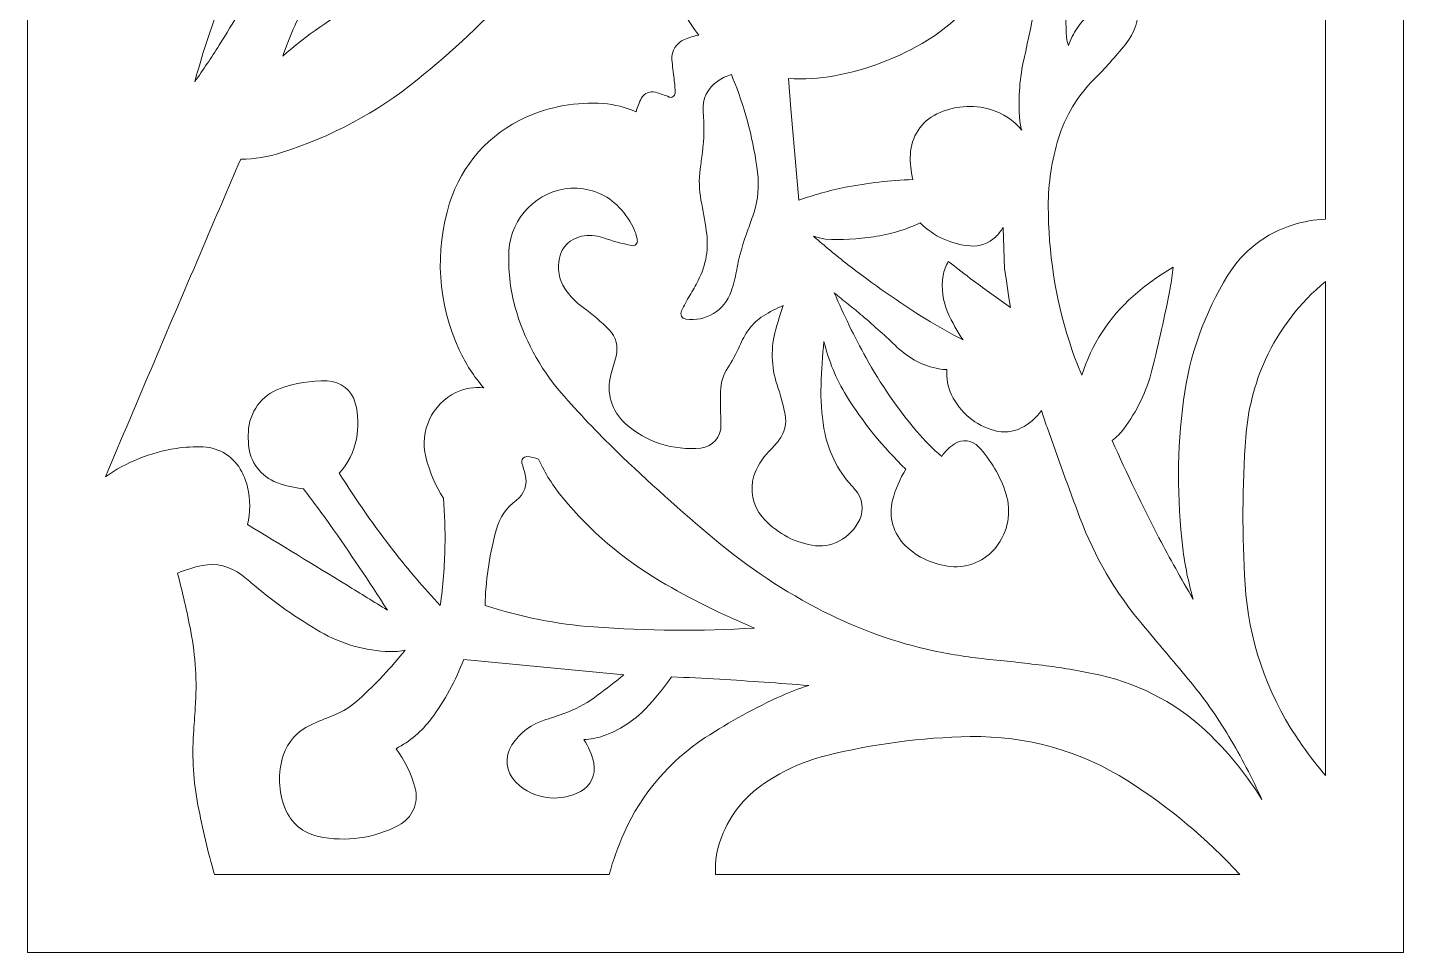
# Model space of a CAD drawing. Header units: centimetres. Extents: x -9.4 to 9.4, y -14.4 to 13.7.
# Drawn here: x 0.78 to 9.43, y -14.36 to -8.55 of the extents above; entities that cross this region are included whole.
import ezdxf

# ---------------------------------------------------------------- set-up
doc = ezdxf.new("R2010")
doc.units = ezdxf.units.CM
doc.header["$MEASUREMENT"] = 0

msp = doc.modelspace()

# ---------------------------------------------------------------- linework, layer by layer
at = {"color": 242, "lineweight": 9}
for points, knots in [([(0.78013, 13.71711), (0.78013, 13.71711), (9.42535, 13.71711), (9.42535, 13.71711), (9.42535, 13.71711), (9.42535, 13.71711), (9.42535, -14.36293), (9.42535, -14.36293), (9.42535, -14.36293), (9.42535, -14.36293), (0.78012, -14.36293), (0.78012, -14.36293), (0.78012, -14.36293), (0.78012, -14.36293), (0.78012, 13.71711), (0.78012, 13.71711)], [0, 0, 0, 0, 0.2, 0.2, 0.2, 0.2, 0.4, 0.4, 0.4, 0.4, 0.6, 0.6, 0.6, 0.6, 1, 1, 1, 1]), ([(8.93571, -6.94917), (8.93571, -6.94917), (8.87084, -6.95843), (8.87084, -6.95843), (8.87084, -6.95843), (8.79913, -6.96873), (8.72656, -6.97193), (8.65422, -6.96798), (8.65422, -6.96798), (8.57981, -6.96393), (8.50919, -6.93372), (8.45484, -6.88274), (8.45484, -6.88274), (8.43118, -6.86054), (8.40766, -6.83819), (8.38428, -6.8157), (8.38428, -6.8157), (8.32799, -6.76156), (8.25347, -6.73056), (8.1754, -6.72882), (8.1754, -6.72882), (8.06864, -6.72648), (7.9708, -6.78778), (7.92647, -6.88492), (7.92647, -6.88492), (7.88898, -6.96703), (7.8347, -7.04042), (7.76717, -7.10031), (7.76717, -7.10031), (7.70767, -7.15307), (7.64488, -7.202), (7.57919, -7.24678), (7.57919, -7.24678), (7.4641, -7.32524), (7.37283, -7.43378), (7.31532, -7.56063), (7.31532, -7.56063), (7.25133, -7.70176), (7.20676, -7.85087), (7.18282, -8.00397), (7.18282, -8.00397), (7.14386, -8.25305), (7.09665, -8.50078), (7.04128, -8.74673), (7.04128, -8.74673), (7.01451, -8.86565), (7.00472, -8.98774), (7.01221, -9.10941), (7.01221, -9.10941), (7.01404, -9.13913), (7.01879, -9.16857), (7.02642, -9.19735), (7.02642, -9.19735), (6.97614, -9.1349), (6.90794, -9.08942), (6.83095, -9.06704), (6.83095, -9.06704), (6.71895, -9.03452), (6.59896, -9.04444), (6.49385, -9.09497), (6.49385, -9.09497), (6.39556, -9.14224), (6.33137, -9.23977), (6.32698, -9.34876), (6.32698, -9.34876), (6.32481, -9.40191), (6.32998, -9.4551), (6.34234, -9.50684), (6.34234, -9.50684), (6.20015, -9.51219), (6.0586, -9.5285), (5.91892, -9.55565), (5.91892, -9.55565), (5.81936, -9.57575), (5.72139, -9.60297), (5.62573, -9.6371), (5.62573, -9.6371), (5.62573, -9.6371), (5.59316, -9.25435), (5.59316, -9.25435), (5.59316, -9.25435), (5.59316, -9.25435), (5.57688, -9.063), (5.57688, -9.063), (5.57688, -9.063), (5.57688, -9.063), (5.56058, -8.87163), (5.56058, -8.87163), (5.56058, -8.87163), (5.65739, -8.87835), (5.75463, -8.87286), (5.85006, -8.85528), (5.85006, -8.85528), (6.05681, -8.81717), (6.25477, -8.74154), (6.43426, -8.63205), (6.43426, -8.63205), (6.7051, -8.4668), (6.89647, -8.19819), (6.964, -7.88819), (6.964, -7.88819), (7.07187, -7.39293), (6.95103, -6.87579), (6.63455, -6.47985), (6.63455, -6.47985), (6.45675, -6.25739), (6.2031, -6.10868), (5.92211, -6.06233), (5.92211, -6.06233), (5.69476, -6.02481), (5.46397, -6.01295), (5.23397, -6.027), (5.23397, -6.027), (5.16852, -6.031), (5.10348, -6.04001), (5.0394, -6.05397), (5.0394, -6.05397), (5.06525, -6.01751), (5.08326, -5.97613), (5.09233, -5.93238), (5.09233, -5.93238), (5.1001, -5.8948), (5.07671, -5.85787), (5.0394, -5.84891), (5.0394, -5.84891), (4.95525, -5.82868), (4.86877, -5.81983), (4.78226, -5.82259), (4.78226, -5.82259), (4.75611, -5.82343), (4.73028, -5.82854), (4.70578, -5.83774), (4.70578, -5.83774), (4.66383, -5.85408), (4.62644, -5.88025), (4.59673, -5.91408), (4.59673, -5.91408), (4.59562, -5.88155), (4.58851, -5.84953), (4.57576, -5.81959), (4.57576, -5.81959), (4.54371, -5.74436), (4.49207, -5.67916), (4.42618, -5.63074), (4.42618, -5.63074), (4.37184, -5.59081), (4.31391, -5.55602), (4.25312, -5.52681), (4.25312, -5.52681), (4.41333, -5.50921), (4.57251, -5.48336), (4.73005, -5.44935), (4.73005, -5.44935), (4.88422, -5.41606), (5.04424, -5.42087), (5.19614, -5.46333), (5.19614, -5.46333), (5.19412, -5.55299), (5.23909, -5.6371), (5.31481, -5.68516), (5.31481, -5.68516), (5.36193, -5.71507), (5.41492, -5.73449), (5.47021, -5.74208), (5.47021, -5.74208), (5.54744, -5.75268), (5.62489, -5.72462), (5.67736, -5.66697), (5.67736, -5.66697), (5.74106, -5.59701), (5.78913, -5.51434), (5.81841, -5.42438), (5.81841, -5.42438), (5.84858, -5.33157), (5.8229, -5.22976), (5.75221, -5.16247), (5.75221, -5.16247), (5.68599, -5.09941), (5.60528, -5.05369), (5.51715, -5.02932), (5.51715, -5.02932), (5.43136, -5.00561), (5.33962, -5.03267), (5.28051, -5.09923), (5.28051, -5.09923), (5.25468, -5.12829), (5.23371, -5.16132), (5.21841, -5.19707), (5.21841, -5.19707), (5.15671, -5.19835), (5.09504, -5.20082), (5.03345, -5.20448), (5.03345, -5.20448), (4.86787, -5.2152), (4.7026, -5.22998), (4.53776, -5.24881), (4.53776, -5.24881), (4.56374, -5.23032), (4.59048, -5.21289), (4.61789, -5.19657), (4.61789, -5.19657), (4.73075, -5.12936), (4.8323, -5.04481), (4.91884, -4.94599), (4.91884, -4.94599), (4.97445, -4.88249), (5.03707, -4.82546), (5.1055, -4.77604), (5.1055, -4.77604), (5.13771, -4.75274), (5.18195, -4.75558), (5.21098, -4.78273), (5.21098, -4.78273), (5.2257, -4.79655), (5.23841, -4.81237), (5.24874, -4.82973), (5.24874, -4.82973), (5.2711, -4.86732), (5.30877, -4.89321), (5.35188, -4.90058), (5.35188, -4.90058), (5.40232, -4.9092), (5.45416, -4.90214), (5.50045, -4.88032), (5.50045, -4.88032), (5.54693, -4.8584), (5.58474, -4.82162), (5.60791, -4.77575), (5.60791, -4.77575), (5.6246, -4.74272), (5.6425, -4.71031), (5.66156, -4.6786), (5.66156, -4.6786), (5.68188, -4.64477), (5.71828, -4.62384), (5.75773, -4.62322), (5.75773, -4.62322), (5.83527, -4.62202), (5.91153, -4.64336), (5.97719, -4.6846), (5.97719, -4.6846), (6.04172, -4.72513), (6.10137, -4.77301), (6.1549, -4.82724), (6.1549, -4.82724), (6.09296, -4.84039), (6.0346, -4.86673), (5.98376, -4.90446), (5.98376, -4.90446), (5.93271, -4.94236), (5.89197, -4.99242), (5.86527, -5.05011), (5.86527, -5.05011), (5.84221, -5.09998), (5.85834, -5.15915), (5.90357, -5.19033), (5.90357, -5.19033), (5.92778, -5.20703), (5.95454, -5.2197), (5.98281, -5.22783), (5.98281, -5.22783), (6.12566, -5.26891), (6.2753, -5.28055), (6.42277, -5.26204), (6.42277, -5.26204), (6.51681, -5.25024), (6.61082, -5.2382), (6.7048, -5.22593), (6.7048, -5.22593), (6.81561, -5.21146), (6.92813, -5.21637), (7.03728, -5.24041), (7.03728, -5.24041), (7.1271, -5.26021), (7.21768, -5.27635), (7.30882, -5.2888), (7.30882, -5.2888), (7.3894, -5.29979), (7.47064, -5.30517), (7.55197, -5.30487), (7.55197, -5.30487), (7.82235, -5.30392), (8.09273, -5.30191), (8.36309, -5.29886), (8.36309, -5.29886), (8.55406, -5.29669), (8.74496, -5.29087), (8.93571, -5.28138), (8.93571, -5.28138), (8.93571, -5.28138), (8.93571, -6.94917), (8.93571, -6.94917)], [0, 0, 0, 0, 0.0135135, 0.0135135, 0.0135135, 0.0135135, 0.027027, 0.027027, 0.027027, 0.027027, 0.0405405, 0.0405405, 0.0405405, 0.0405405, 0.0540541, 0.0540541, 0.0540541, 0.0540541, 0.0675676, 0.0675676, 0.0675676, 0.0675676, 0.0810811, 0.0810811, 0.0810811, 0.0810811, 0.0945946, 0.0945946, 0.0945946, 0.0945946, 0.1081081, 0.1081081, 0.1081081, 0.1081081, 0.1216216, 0.1216216, 0.1216216, 0.1216216, 0.1351351, 0.1351351, 0.1351351, 0.1351351, 0.1486486, 0.1486486, 0.1486486, 0.1486486, 0.1621622, 0.1621622, 0.1621622, 0.1621622, 0.1756757, 0.1756757, 0.1756757, 0.1756757, 0.1891892, 0.1891892, 0.1891892, 0.1891892, 0.2027027, 0.2027027, 0.2027027, 0.2027027, 0.2162162, 0.2162162, 0.2162162, 0.2162162, 0.2297297, 0.2297297, 0.2297297, 0.2297297, 0.2432432, 0.2432432, 0.2432432, 0.2432432, 0.2567568, 0.2567568, 0.2567568, 0.2567568, 0.2702703, 0.2702703, 0.2702703, 0.2702703, 0.2837838, 0.2837838, 0.2837838, 0.2837838, 0.2972973, 0.2972973, 0.2972973, 0.2972973, 0.3108108, 0.3108108, 0.3108108, 0.3108108, 0.3243243, 0.3243243, 0.3243243, 0.3243243, 0.3378378, 0.3378378, 0.3378378, 0.3378378, 0.3513514, 0.3513514, 0.3513514, 0.3513514, 0.3648649, 0.3648649, 0.3648649, 0.3648649, 0.3783784, 0.3783784, 0.3783784, 0.3783784, 0.3918919, 0.3918919, 0.3918919, 0.3918919, 0.4054054, 0.4054054, 0.4054054, 0.4054054, 0.4189189, 0.4189189, 0.4189189, 0.4189189, 0.4324324, 0.4324324, 0.4324324, 0.4324324, 0.4459459, 0.4459459, 0.4459459, 0.4459459, 0.4594595, 0.4594595, 0.4594595, 0.4594595, 0.472973, 0.472973, 0.472973, 0.472973, 0.4864865, 0.4864865, 0.4864865, 0.4864865, 0.5, 0.5, 0.5, 0.5, 0.5135135, 0.5135135, 0.5135135, 0.5135135, 0.527027, 0.527027, 0.527027, 0.527027, 0.5405405, 0.5405405, 0.5405405, 0.5405405, 0.5540541, 0.5540541, 0.5540541, 0.5540541, 0.5675676, 0.5675676, 0.5675676, 0.5675676, 0.5810811, 0.5810811, 0.5810811, 0.5810811, 0.5945946, 0.5945946, 0.5945946, 0.5945946, 0.6081081, 0.6081081, 0.6081081, 0.6081081, 0.6216216, 0.6216216, 0.6216216, 0.6216216, 0.6351351, 0.6351351, 0.6351351, 0.6351351, 0.6486486, 0.6486486, 0.6486486, 0.6486486, 0.6621622, 0.6621622, 0.6621622, 0.6621622, 0.6756757, 0.6756757, 0.6756757, 0.6756757, 0.6891892, 0.6891892, 0.6891892, 0.6891892, 0.7027027, 0.7027027, 0.7027027, 0.7027027, 0.7162162, 0.7162162, 0.7162162, 0.7162162, 0.7297297, 0.7297297, 0.7297297, 0.7297297, 0.7432432, 0.7432432, 0.7432432, 0.7432432, 0.7567568, 0.7567568, 0.7567568, 0.7567568, 0.7702703, 0.7702703, 0.7702703, 0.7702703, 0.7837838, 0.7837838, 0.7837838, 0.7837838, 0.7972973, 0.7972973, 0.7972973, 0.7972973, 0.8108108, 0.8108108, 0.8108108, 0.8108108, 0.8243243, 0.8243243, 0.8243243, 0.8243243, 0.8378378, 0.8378378, 0.8378378, 0.8378378, 0.8513514, 0.8513514, 0.8513514, 0.8513514, 0.8648649, 0.8648649, 0.8648649, 0.8648649, 0.8783784, 0.8783784, 0.8783784, 0.8783784, 0.8918919, 0.8918919, 0.8918919, 0.8918919, 0.9054054, 0.9054054, 0.9054054, 0.9054054, 0.9189189, 0.9189189, 0.9189189, 0.9189189, 0.9324324, 0.9324324, 0.9324324, 0.9324324, 0.9459459, 0.9459459, 0.9459459, 0.9459459, 0.9594595, 0.9594595, 0.9594595, 0.9594595, 0.972973, 0.972973, 0.972973, 0.972973, 1, 1, 1, 1]), ([(1.83035, -8.89366), (1.8962, -8.65586), (1.9771, -8.42247), (2.07256, -8.19492), (2.07256, -8.19492), (2.16819, -7.96695), (2.28837, -7.75001), (2.43091, -7.54803), (2.43091, -7.54803), (2.55067, -7.37833), (2.69274, -7.22549), (2.85326, -7.09368), (2.85326, -7.09368), (2.9699, -6.99789), (3.08355, -6.89852), (3.19405, -6.79571), (3.19405, -6.79571), (3.35448, -6.64632), (3.50077, -6.48248), (3.63109, -6.30621), (3.63109, -6.30621), (3.77212, -6.11399), (3.89503, -5.90917), (3.9983, -5.69429), (3.9983, -5.69429), (4.07135, -5.70339), (4.14226, -5.72524), (4.20777, -5.75882), (4.20777, -5.75882), (4.27632, -5.79394), (4.3246, -5.85908), (4.33834, -5.93488), (4.33834, -5.93488), (4.34681, -5.98171), (4.34995, -6.02936), (4.34769, -6.07691), (4.34769, -6.07691), (4.34634, -6.10537), (4.36249, -6.13177), (4.38847, -6.14348), (4.38847, -6.14348), (4.39989, -6.14863), (4.4119, -6.15237), (4.42423, -6.1546), (4.42423, -6.1546), (4.39941, -6.16425), (4.37513, -6.17518), (4.35146, -6.18736), (4.35146, -6.18736), (4.20394, -6.26328), (4.06151, -6.34868), (3.92505, -6.44303), (3.92505, -6.44303), (3.63551, -6.64323), (3.35628, -6.85789), (3.08837, -7.08623), (3.08837, -7.08623), (2.84917, -7.2901), (2.64385, -7.53054), (2.47998, -7.79873), (2.47998, -7.79873), (2.39343, -7.94038), (2.3113, -8.08467), (2.23373, -8.23143), (2.23373, -8.23143), (2.15615, -8.3782), (2.07312, -8.52203), (1.98482, -8.66261), (1.98482, -8.66261), (1.93519, -8.74085), (1.88369, -8.81789), (1.83035, -8.89366)], [0, 0, 0, 0, 0.0526316, 0.0526316, 0.0526316, 0.0526316, 0.1052632, 0.1052632, 0.1052632, 0.1052632, 0.1578947, 0.1578947, 0.1578947, 0.1578947, 0.2105263, 0.2105263, 0.2105263, 0.2105263, 0.2631579, 0.2631579, 0.2631579, 0.2631579, 0.3157895, 0.3157895, 0.3157895, 0.3157895, 0.3684211, 0.3684211, 0.3684211, 0.3684211, 0.4210526, 0.4210526, 0.4210526, 0.4210526, 0.4736842, 0.4736842, 0.4736842, 0.4736842, 0.5263158, 0.5263158, 0.5263158, 0.5263158, 0.5789474, 0.5789474, 0.5789474, 0.5789474, 0.6315789, 0.6315789, 0.6315789, 0.6315789, 0.6842105, 0.6842105, 0.6842105, 0.6842105, 0.7368421, 0.7368421, 0.7368421, 0.7368421, 0.7894737, 0.7894737, 0.7894737, 0.7894737, 0.8421053, 0.8421053, 0.8421053, 0.8421053, 0.8947368, 0.8947368, 0.8947368, 0.8947368, 1, 1, 1, 1]), ([(1.2698, -11.37411), (1.47299, -10.89381), (1.67693, -10.41383), (1.88162, -9.93417), (1.88162, -9.93417), (1.96064, -9.74914), (2.03989, -9.5642), (2.11937, -9.37936), (2.11937, -9.37936), (2.20646, -9.37794), (2.29287, -9.36392), (2.37594, -9.33771), (2.37594, -9.33771), (2.68584, -9.23991), (2.97464, -9.0851), (3.22761, -8.88112), (3.22761, -8.88112), (3.44957, -8.70216), (3.65758, -8.50663), (3.84991, -8.29616), (3.84991, -8.29616), (3.68986, -8.23789), (3.51833, -8.21847), (3.34931, -8.2395), (3.34931, -8.2395), (3.18119, -8.26043), (3.01851, -8.31253), (2.86953, -8.39319), (2.86953, -8.39319), (2.69529, -8.48751), (2.5323, -8.60118), (2.38359, -8.7321), (2.38359, -8.7321), (2.42275, -8.61719), (2.47212, -8.50599), (2.53109, -8.39987), (2.53109, -8.39987), (2.80178, -7.91282), (3.15927, -7.47915), (3.58569, -7.12045), (3.58569, -7.12045), (3.87484, -6.87728), (4.19466, -6.67296), (4.53683, -6.51276), (4.53683, -6.51276), (4.59094, -6.55468), (4.65098, -6.5883), (4.71501, -6.6125), (4.71501, -6.6125), (4.80094, -6.64496), (4.8979, -6.62026), (4.95772, -6.55055), (4.95772, -6.55055), (4.98477, -6.51904), (5.00758, -6.48415), (5.02558, -6.44673), (5.02558, -6.44673), (5.08566, -6.41492), (5.15057, -6.39314), (5.21768, -6.38227), (5.21768, -6.38227), (5.46442, -6.34229), (5.71757, -6.3737), (5.94708, -6.47269), (5.94708, -6.47269), (6.19689, -6.58042), (6.3907, -6.78744), (6.48192, -7.04374), (6.48192, -7.04374), (6.57156, -7.29564), (6.57858, -7.56969), (6.50207, -7.82588), (6.50207, -7.82588), (6.46079, -7.96408), (6.38748, -8.09066), (6.28816, -8.19525), (6.28816, -8.19525), (6.10254, -8.38782), (5.83894, -8.48516), (5.57269, -8.45965), (5.57269, -8.45965), (5.48715, -8.45145), (5.40358, -8.42882), (5.32558, -8.39276), (5.32558, -8.39276), (5.21931, -8.34367), (5.15174, -8.2366), (5.15301, -8.11955), (5.15301, -8.11955), (5.15501, -7.9367), (5.20511, -7.75752), (5.29817, -7.60011), (5.29817, -7.60011), (5.34858, -7.51479), (5.44808, -7.47131), (5.54498, -7.49214), (5.54498, -7.49214), (5.61334, -7.50686), (5.68043, -7.52704), (5.74558, -7.55246), (5.74558, -7.55246), (5.81085, -7.57794), (5.87291, -7.61099), (5.93048, -7.65091), (5.93048, -7.65091), (5.9604, -7.58621), (5.97763, -7.51639), (5.98122, -7.4452), (5.98122, -7.4452), (5.98687, -7.3329), (5.93027, -7.22669), (5.83384, -7.16886), (5.83384, -7.16886), (5.67591, -7.07412), (5.48693, -7.04607), (5.30832, -7.09095), (5.30832, -7.09095), (5.16326, -7.12743), (5.03617, -7.21467), (4.95004, -7.33697), (4.95004, -7.33697), (4.81487, -7.52889), (4.75273, -7.76264), (4.77485, -7.99633), (4.77485, -7.99633), (4.78971, -8.15339), (4.83264, -8.30644), (4.90166, -8.44829), (4.90166, -8.44829), (4.92784, -8.5021), (4.95987, -8.55284), (4.9972, -8.59962), (4.9972, -8.59962), (4.96672, -8.60622), (4.93687, -8.61545), (4.90798, -8.62719), (4.90798, -8.62719), (4.85698, -8.64793), (4.82516, -8.69908), (4.82918, -8.75399), (4.82918, -8.75399), (4.83214, -8.79451), (4.83654, -8.83491), (4.84237, -8.87513), (4.84237, -8.87513), (4.84666, -8.90471), (4.84875, -8.93456), (4.84864, -8.96445), (4.84864, -8.96445), (4.84862, -8.97325), (4.84421, -8.98145), (4.83689, -8.98632), (4.83689, -8.98632), (4.82957, -8.99119), (4.82023, -8.99205), (4.81211, -8.98866), (4.81211, -8.98866), (4.78366, -8.97674), (4.75447, -8.96666), (4.72473, -8.95846), (4.72473, -8.95846), (4.69104, -8.9492), (4.65541, -8.96416), (4.63848, -8.99473), (4.63848, -8.99473), (4.6233, -9.02213), (4.6118, -9.05141), (4.60426, -9.08181), (4.60426, -9.08181), (4.53886, -9.0526), (4.46889, -9.03503), (4.39745, -9.0299), (4.39745, -9.0299), (4.23045, -9.01791), (4.06316, -9.0475), (3.91042, -9.11608), (3.91042, -9.11608), (3.68159, -9.21885), (3.50769, -9.41436), (3.43249, -9.65368), (3.43249, -9.65368), (3.33672, -9.95837), (3.35806, -10.28762), (3.49251, -10.57733), (3.49251, -10.57733), (3.53256, -10.66366), (3.58463, -10.74386), (3.64719, -10.81558), (3.64719, -10.81558), (3.587, -10.80841), (3.52605, -10.81857), (3.47143, -10.84487), (3.47143, -10.84487), (3.32123, -10.91873), (3.24272, -11.08697), (3.28292, -11.24945), (3.28292, -11.24945), (3.30561, -11.34131), (3.34285, -11.42892), (3.39325, -11.509), (3.39325, -11.509), (3.40188, -11.60968), (3.40515, -11.71076), (3.40307, -11.81179), (3.40307, -11.81179), (3.40016, -11.93594), (3.39038, -12.05984), (3.37377, -12.18291), (3.37377, -12.18291), (3.27099, -12.07345), (3.17322, -11.95939), (3.08076, -11.84109), (3.08076, -11.84109), (2.95901, -11.68391), (2.84493, -11.52092), (2.73893, -11.35272), (2.73893, -11.35272), (2.79354, -11.29214), (2.83066, -11.21791), (2.84636, -11.13788), (2.84636, -11.13788), (2.86103, -11.06314), (2.85879, -10.98609), (2.83977, -10.91234), (2.83977, -10.91234), (2.81884, -10.8313), (2.74681, -10.77398), (2.66314, -10.77193), (2.66314, -10.77193), (2.56278, -10.76944), (2.46285, -10.78551), (2.36833, -10.81936), (2.36833, -10.81936), (2.25184, -10.86111), (2.1724, -10.96928), (2.16761, -11.09294), (2.16761, -11.09294), (2.16657, -11.11982), (2.16698, -11.14674), (2.16886, -11.17357), (2.16886, -11.17357), (2.1764, -11.28076), (2.24592, -11.37353), (2.34673, -11.41073), (2.34673, -11.41073), (2.40079, -11.4307), (2.45707, -11.44401), (2.51435, -11.45037), (2.51435, -11.45037), (2.57099, -11.52428), (2.62634, -11.59917), (2.68036, -11.67502), (2.68036, -11.67502), (2.80475, -11.85138), (2.92524, -12.03048), (3.0417, -12.21217), (3.0417, -12.21217), (2.95714, -12.15992), (2.8725, -12.10783), (2.78776, -12.05588), (2.78776, -12.05588), (2.5797, -11.92847), (2.37135, -11.80151), (2.16273, -11.67502), (2.16273, -11.67502), (2.18122, -11.59797), (2.18122, -11.51768), (2.16273, -11.44063), (2.16273, -11.44063), (2.15421, -11.40691), (2.14202, -11.37424), (2.12637, -11.34319), (2.12637, -11.34319), (2.07997, -11.25115), (1.98745, -11.19149), (1.88446, -11.18732), (1.88446, -11.18732), (1.82731, -11.185), (1.77007, -11.18805), (1.71349, -11.19643), (1.71349, -11.19643), (1.55381, -11.22055), (1.40196, -11.28134), (1.26977, -11.37411)], [0, 0, 0, 0, 0.0138889, 0.0138889, 0.0138889, 0.0138889, 0.0277778, 0.0277778, 0.0277778, 0.0277778, 0.0416667, 0.0416667, 0.0416667, 0.0416667, 0.0555556, 0.0555556, 0.0555556, 0.0555556, 0.0694444, 0.0694444, 0.0694444, 0.0694444, 0.0833333, 0.0833333, 0.0833333, 0.0833333, 0.0972222, 0.0972222, 0.0972222, 0.0972222, 0.1111111, 0.1111111, 0.1111111, 0.1111111, 0.125, 0.125, 0.125, 0.125, 0.1388889, 0.1388889, 0.1388889, 0.1388889, 0.1527778, 0.1527778, 0.1527778, 0.1527778, 0.1666667, 0.1666667, 0.1666667, 0.1666667, 0.1805556, 0.1805556, 0.1805556, 0.1805556, 0.1944444, 0.1944444, 0.1944444, 0.1944444, 0.2083333, 0.2083333, 0.2083333, 0.2083333, 0.2222222, 0.2222222, 0.2222222, 0.2222222, 0.2361111, 0.2361111, 0.2361111, 0.2361111, 0.25, 0.25, 0.25, 0.25, 0.2638889, 0.2638889, 0.2638889, 0.2638889, 0.2777778, 0.2777778, 0.2777778, 0.2777778, 0.2916667, 0.2916667, 0.2916667, 0.2916667, 0.3055556, 0.3055556, 0.3055556, 0.3055556, 0.3194444, 0.3194444, 0.3194444, 0.3194444, 0.3333333, 0.3333333, 0.3333333, 0.3333333, 0.3472222, 0.3472222, 0.3472222, 0.3472222, 0.3611111, 0.3611111, 0.3611111, 0.3611111, 0.375, 0.375, 0.375, 0.375, 0.3888889, 0.3888889, 0.3888889, 0.3888889, 0.4027778, 0.4027778, 0.4027778, 0.4027778, 0.4166667, 0.4166667, 0.4166667, 0.4166667, 0.4305556, 0.4305556, 0.4305556, 0.4305556, 0.4444444, 0.4444444, 0.4444444, 0.4444444, 0.4583333, 0.4583333, 0.4583333, 0.4583333, 0.4722222, 0.4722222, 0.4722222, 0.4722222, 0.4861111, 0.4861111, 0.4861111, 0.4861111, 0.5, 0.5, 0.5, 0.5, 0.5138889, 0.5138889, 0.5138889, 0.5138889, 0.5277778, 0.5277778, 0.5277778, 0.5277778, 0.5416667, 0.5416667, 0.5416667, 0.5416667, 0.5555556, 0.5555556, 0.5555556, 0.5555556, 0.5694444, 0.5694444, 0.5694444, 0.5694444, 0.5833333, 0.5833333, 0.5833333, 0.5833333, 0.5972222, 0.5972222, 0.5972222, 0.5972222, 0.6111111, 0.6111111, 0.6111111, 0.6111111, 0.625, 0.625, 0.625, 0.625, 0.6388889, 0.6388889, 0.6388889, 0.6388889, 0.6527778, 0.6527778, 0.6527778, 0.6527778, 0.6666667, 0.6666667, 0.6666667, 0.6666667, 0.6805556, 0.6805556, 0.6805556, 0.6805556, 0.6944444, 0.6944444, 0.6944444, 0.6944444, 0.7083333, 0.7083333, 0.7083333, 0.7083333, 0.7222222, 0.7222222, 0.7222222, 0.7222222, 0.7361111, 0.7361111, 0.7361111, 0.7361111, 0.75, 0.75, 0.75, 0.75, 0.7638889, 0.7638889, 0.7638889, 0.7638889, 0.7777778, 0.7777778, 0.7777778, 0.7777778, 0.7916667, 0.7916667, 0.7916667, 0.7916667, 0.8055556, 0.8055556, 0.8055556, 0.8055556, 0.8194444, 0.8194444, 0.8194444, 0.8194444, 0.8333333, 0.8333333, 0.8333333, 0.8333333, 0.8472222, 0.8472222, 0.8472222, 0.8472222, 0.8611111, 0.8611111, 0.8611111, 0.8611111, 0.875, 0.875, 0.875, 0.875, 0.8888889, 0.8888889, 0.8888889, 0.8888889, 0.9027778, 0.9027778, 0.9027778, 0.9027778, 0.9166667, 0.9166667, 0.9166667, 0.9166667, 0.9305556, 0.9305556, 0.9305556, 0.9305556, 0.9444444, 0.9444444, 0.9444444, 0.9444444, 0.9583333, 0.9583333, 0.9583333, 0.9583333, 0.9722222, 0.9722222, 0.9722222, 0.9722222, 1, 1, 1, 1]), ([(8.93571, -7.27054), (8.84428, -7.22693), (8.74695, -7.19702), (8.64681, -7.18181), (8.64681, -7.18181), (8.58749, -7.17281), (8.52936, -7.20373), (8.50375, -7.25799), (8.50375, -7.25799), (8.4934, -7.2799), (8.48386, -7.30218), (8.47515, -7.32478), (8.47515, -7.32478), (8.45114, -7.38709), (8.40236, -7.43669), (8.34048, -7.46177), (8.34048, -7.46177), (8.27278, -7.48922), (8.19668, -7.48732), (8.13042, -7.45658), (8.13042, -7.45658), (8.10442, -7.44452), (8.07864, -7.43196), (8.05311, -7.41893), (8.05311, -7.41893), (8.0331, -7.40871), (8.01275, -7.3992), (7.99207, -7.39038), (7.99207, -7.39038), (7.9377, -7.36722), (7.87474, -7.37982), (7.83354, -7.4222), (7.83354, -7.4222), (7.78781, -7.46921), (7.74568, -7.51957), (7.70751, -7.5729), (7.70751, -7.5729), (7.62072, -7.69403), (7.54168, -7.8205), (7.47082, -7.95158), (7.47082, -7.95158), (7.39962, -8.0833), (7.34886, -8.22503), (7.32027, -8.37201), (7.32027, -8.37201), (7.30485, -8.45134), (7.30096, -8.53245), (7.30874, -8.61289), (7.30874, -8.61289), (7.31049, -8.63095), (7.31427, -8.64874), (7.32002, -8.66595), (7.32002, -8.66595), (7.33375, -8.62723), (7.35213, -8.59029), (7.37473, -8.55597), (7.37473, -8.55597), (7.42874, -8.47398), (7.51552, -8.41922), (7.61277, -8.40569), (7.61277, -8.40569), (7.66249, -8.39878), (7.71288, -8.39792), (7.76282, -8.40312), (7.76282, -8.40312), (7.76682, -8.49625), (7.73639, -8.58765), (7.6774, -8.65983), (7.6774, -8.65983), (7.61532, -8.73576), (7.54956, -8.80861), (7.48034, -8.8781), (7.48034, -8.8781), (7.37731, -8.98153), (7.30096, -9.10838), (7.25783, -9.24785), (7.25783, -9.24785), (7.21507, -9.38607), (7.19337, -9.52991), (7.19347, -9.67458), (7.19347, -9.67458), (7.19365, -9.96409), (7.23834, -10.25176), (7.32602, -10.52767), (7.32602, -10.52767), (7.34853, -10.59854), (7.37479, -10.66813), (7.4047, -10.7362), (7.4047, -10.7362), (7.46482, -10.5447), (7.57597, -10.37308), (7.7261, -10.23986), (7.7261, -10.23986), (7.80371, -10.171), (7.88815, -10.11022), (7.97809, -10.05848), (7.97809, -10.05848), (7.97368, -10.10252), (7.96733, -10.14635), (7.95905, -10.18983), (7.95905, -10.18983), (7.92618, -10.3627), (7.88803, -10.53453), (7.84465, -10.70506), (7.84465, -10.70506), (7.81074, -10.83838), (7.75065, -10.96367), (7.66792, -11.07358), (7.66792, -11.07358), (7.64712, -11.10122), (7.62261, -11.12589), (7.5951, -11.14687), (7.5951, -11.14687), (7.68689, -11.35345), (7.78496, -11.55717), (7.88917, -11.75778), (7.88917, -11.75778), (7.95734, -11.88789), (8.02899, -12.01614), (8.10405, -12.14241), (8.10405, -12.14241), (8.07383, -12.03754), (8.05205, -11.93041), (8.03891, -11.82207), (8.03891, -11.82207), (8.00146, -11.51332), (8.00292, -11.20102), (8.04327, -10.89264), (8.04327, -10.89264), (8.07967, -10.61443), (8.17475, -10.34701), (8.3221, -10.10823), (8.3221, -10.10823), (8.41579, -9.95639), (8.56161, -9.84375), (8.73216, -9.79135), (8.73216, -9.79135), (8.79827, -9.77104), (8.86664, -9.75894), (8.93571, -9.75532), (8.93571, -9.75532), (8.93571, -9.75532), (8.93568, -7.27054), (8.93568, -7.27054)], [0, 0, 0, 0, 0.027027, 0.027027, 0.027027, 0.027027, 0.0540541, 0.0540541, 0.0540541, 0.0540541, 0.0810811, 0.0810811, 0.0810811, 0.0810811, 0.1081081, 0.1081081, 0.1081081, 0.1081081, 0.1351351, 0.1351351, 0.1351351, 0.1351351, 0.1621622, 0.1621622, 0.1621622, 0.1621622, 0.1891892, 0.1891892, 0.1891892, 0.1891892, 0.2162162, 0.2162162, 0.2162162, 0.2162162, 0.2432432, 0.2432432, 0.2432432, 0.2432432, 0.2702703, 0.2702703, 0.2702703, 0.2702703, 0.2972973, 0.2972973, 0.2972973, 0.2972973, 0.3243243, 0.3243243, 0.3243243, 0.3243243, 0.3513514, 0.3513514, 0.3513514, 0.3513514, 0.3783784, 0.3783784, 0.3783784, 0.3783784, 0.4054054, 0.4054054, 0.4054054, 0.4054054, 0.4324324, 0.4324324, 0.4324324, 0.4324324, 0.4594595, 0.4594595, 0.4594595, 0.4594595, 0.4864865, 0.4864865, 0.4864865, 0.4864865, 0.5135135, 0.5135135, 0.5135135, 0.5135135, 0.5405405, 0.5405405, 0.5405405, 0.5405405, 0.5675676, 0.5675676, 0.5675676, 0.5675676, 0.5945946, 0.5945946, 0.5945946, 0.5945946, 0.6216216, 0.6216216, 0.6216216, 0.6216216, 0.6486486, 0.6486486, 0.6486486, 0.6486486, 0.6756757, 0.6756757, 0.6756757, 0.6756757, 0.7027027, 0.7027027, 0.7027027, 0.7027027, 0.7297297, 0.7297297, 0.7297297, 0.7297297, 0.7567568, 0.7567568, 0.7567568, 0.7567568, 0.7837838, 0.7837838, 0.7837838, 0.7837838, 0.8108108, 0.8108108, 0.8108108, 0.8108108, 0.8378378, 0.8378378, 0.8378378, 0.8378378, 0.8648649, 0.8648649, 0.8648649, 0.8648649, 0.8918919, 0.8918919, 0.8918919, 0.8918919, 0.9189189, 0.9189189, 0.9189189, 0.9189189, 0.9459459, 0.9459459, 0.9459459, 0.9459459, 1, 1, 1, 1]), ([(5.22272, -8.89709), (5.29458, -9.07868), (5.34315, -9.26868), (5.36727, -9.46248), (5.36727, -9.46248), (5.37769, -9.54618), (5.37003, -9.63117), (5.34484, -9.71166), (5.34484, -9.71166), (5.33381, -9.74692), (5.32169, -9.78183), (5.30849, -9.81635), (5.30849, -9.81635), (5.27547, -9.90275), (5.25056, -9.99203), (5.23407, -10.08304), (5.23407, -10.08304), (5.22624, -10.12631), (5.21519, -10.16894), (5.20101, -10.21056), (5.20101, -10.21056), (5.16051, -10.3296), (5.04021, -10.40239), (4.91592, -10.38329), (4.91592, -10.38329), (4.90464, -10.38156), (4.89484, -10.37461), (4.88949, -10.36453), (4.88949, -10.36453), (4.88414, -10.35445), (4.8839, -10.34236), (4.88878, -10.33205), (4.88878, -10.33205), (4.90445, -10.29906), (4.92185, -10.26691), (4.9409, -10.23574), (4.9409, -10.23574), (4.95969, -10.20493), (4.97744, -10.17351), (4.99414, -10.14152), (4.99414, -10.14152), (5.0442, -10.04555), (5.06205, -9.93608), (5.04501, -9.82919), (5.04501, -9.82919), (5.03476, -9.76483), (5.02363, -9.70062), (5.01161, -9.63656), (5.01161, -9.63656), (4.99951, -9.5721), (4.99782, -9.5061), (5.00659, -9.44111), (5.00659, -9.44111), (5.01125, -9.40655), (5.01585, -9.372), (5.02036, -9.33742), (5.02036, -9.33742), (5.03158, -9.25167), (5.03317, -9.16494), (5.02512, -9.07883), (5.02512, -9.07883), (5.01804, -9.00337), (5.05327, -8.93011), (5.11658, -8.88845), (5.11658, -8.88845), (5.1433, -8.87087), (5.17222, -8.85686), (5.20257, -8.84679), (5.20257, -8.84679), (5.20257, -8.84679), (5.21266, -8.87194), (5.21266, -8.87194), (5.21266, -8.87194), (5.21266, -8.87194), (5.22272, -8.89709), (5.22272, -8.89709)], [0, 0, 0, 0, 0.05, 0.05, 0.05, 0.05, 0.1, 0.1, 0.1, 0.1, 0.15, 0.15, 0.15, 0.15, 0.2, 0.2, 0.2, 0.2, 0.25, 0.25, 0.25, 0.25, 0.3, 0.3, 0.3, 0.3, 0.35, 0.35, 0.35, 0.35, 0.4, 0.4, 0.4, 0.4, 0.45, 0.45, 0.45, 0.45, 0.5, 0.5, 0.5, 0.5, 0.55, 0.55, 0.55, 0.55, 0.6, 0.6, 0.6, 0.6, 0.65, 0.65, 0.65, 0.65, 0.7, 0.7, 0.7, 0.7, 0.75, 0.75, 0.75, 0.75, 0.8, 0.8, 0.8, 0.8, 0.85, 0.85, 0.85, 0.85, 0.9, 0.9, 0.9, 0.9, 1, 1, 1, 1]), ([(8.53615, -13.40148), (8.44545, -13.25602), (8.33808, -13.12167), (8.21619, -13.00112), (8.21619, -13.00112), (8.02474, -12.81177), (7.784, -12.68017), (7.52124, -12.6213), (7.52124, -12.6213), (7.40827, -12.59598), (7.29417, -12.57603), (7.17931, -12.56151), (7.17931, -12.56151), (7.06133, -12.5466), (6.94315, -12.53332), (6.8248, -12.52167), (6.8248, -12.52167), (6.70637, -12.51001), (6.58864, -12.49201), (6.47215, -12.46774), (6.47215, -12.46774), (6.23327, -12.41554), (6.00201, -12.33292), (5.78412, -12.22195), (5.78412, -12.22195), (5.53814, -12.09674), (5.30713, -11.94393), (5.09565, -11.76654), (5.09565, -11.76654), (4.88478, -11.58966), (4.68006, -11.40555), (4.48189, -11.21455), (4.48189, -11.21455), (4.36008, -11.09722), (4.24361, -10.97445), (4.13284, -10.84664), (4.13284, -10.84664), (3.99716, -10.69008), (3.89812, -10.50511), (3.84298, -10.30541), (3.84298, -10.30541), (3.81136, -10.19085), (3.7986, -10.07186), (3.80524, -9.9532), (3.80524, -9.9532), (3.81687, -9.74319), (3.98427, -9.57512), (4.1942, -9.56216), (4.1942, -9.56216), (4.30039, -9.55565), (4.40458, -9.59349), (4.48189, -9.66658), (4.48189, -9.66658), (4.52454, -9.70693), (4.55968, -9.75459), (4.58562, -9.80726), (4.58562, -9.80726), (4.59822, -9.83285), (4.60696, -9.86018), (4.61154, -9.88834), (4.61154, -9.88834), (4.61312, -9.89796), (4.60987, -9.90774), (4.60284, -9.9145), (4.60284, -9.9145), (4.5958, -9.92125), (4.58582, -9.92409), (4.57627, -9.92213), (4.57627, -9.92213), (4.51438, -9.9093), (4.45339, -9.89243), (4.39371, -9.87164), (4.39371, -9.87164), (4.35097, -9.85675), (4.305, -9.85381), (4.26071, -9.86313), (4.26071, -9.86313), (4.19155, -9.87772), (4.13726, -9.9312), (4.12173, -10.00016), (4.12173, -10.00016), (4.10683, -10.06626), (4.11935, -10.13552), (4.15645, -10.19221), (4.15645, -10.19221), (4.18708, -10.23892), (4.22612, -10.2795), (4.27161, -10.3119), (4.27161, -10.3119), (4.33013, -10.35358), (4.38483, -10.40041), (4.43504, -10.4518), (4.43504, -10.4518), (4.47729, -10.49503), (4.49361, -10.55737), (4.47804, -10.61577), (4.47804, -10.61577), (4.4675, -10.65524), (4.45673, -10.69466), (4.44574, -10.73401), (4.44574, -10.73401), (4.41488, -10.84452), (4.44941, -10.96285), (4.53495, -11.03933), (4.53495, -11.03933), (4.66482, -11.15545), (4.83745, -11.2115), (5.01076, -11.19371), (5.01076, -11.19371), (5.08443, -11.18611), (5.13958, -11.1228), (5.13681, -11.04878), (5.13681, -11.04878), (5.13424, -10.97865), (5.13339, -10.90846), (5.13428, -10.83828), (5.13428, -10.83828), (5.13495, -10.78576), (5.15058, -10.73449), (5.17932, -10.69052), (5.17932, -10.69052), (5.20754, -10.64734), (5.23206, -10.60186), (5.2526, -10.55454), (5.2526, -10.55454), (5.269, -10.51679), (5.28945, -10.48092), (5.31358, -10.44757), (5.31358, -10.44757), (5.33786, -10.41401), (5.3684, -10.38545), (5.4035, -10.36346), (5.4035, -10.36346), (5.443, -10.33872), (5.48439, -10.31711), (5.52726, -10.29884), (5.52726, -10.29884), (5.51107, -10.34828), (5.49586, -10.39805), (5.48166, -10.44811), (5.48166, -10.44811), (5.44927, -10.56221), (5.45194, -10.68333), (5.48935, -10.79588), (5.48935, -10.79588), (5.50959, -10.85679), (5.52648, -10.91877), (5.53996, -10.98153), (5.53996, -10.98153), (5.55227, -11.03882), (5.53812, -11.09866), (5.5015, -11.1444), (5.5015, -11.1444), (5.48082, -11.17023), (5.45885, -11.195), (5.43568, -11.21861), (5.43568, -11.21861), (5.39399, -11.26111), (5.3628, -11.31274), (5.3446, -11.36942), (5.3446, -11.36942), (5.31614, -11.45806), (5.33559, -11.55505), (5.3961, -11.62581), (5.3961, -11.62581), (5.47633, -11.71966), (5.58647, -11.78285), (5.70799, -11.80469), (5.70799, -11.80469), (5.76706, -11.8153), (5.82793, -11.80573), (5.88088, -11.7775), (5.88088, -11.7775), (5.93707, -11.7475), (5.98199, -11.70012), (6.00891, -11.64239), (6.00891, -11.64239), (6.03745, -11.58116), (6.02721, -11.50893), (5.98271, -11.45811), (5.98271, -11.45811), (5.97507, -11.44938), (5.96735, -11.44072), (5.95953, -11.43215), (5.95953, -11.43215), (5.86741, -11.33104), (5.80657, -11.20529), (5.78443, -11.07031), (5.78443, -11.07031), (5.7696, -10.98004), (5.76331, -10.88855), (5.76564, -10.79709), (5.76564, -10.79709), (5.76798, -10.7058), (5.77425, -10.61463), (5.78444, -10.52388), (5.78444, -10.52388), (5.81277, -10.6445), (5.86045, -10.7597), (5.92567, -10.86505), (5.92567, -10.86505), (6.03032, -11.03411), (6.15563, -11.18942), (6.29875, -11.32743), (6.29875, -11.32743), (6.26109, -11.38733), (6.23294, -11.45267), (6.2153, -11.52119), (6.2153, -11.52119), (6.18876, -11.62431), (6.21969, -11.73365), (6.29641, -11.80751), (6.29641, -11.80751), (6.37338, -11.88164), (6.47304, -11.92762), (6.57939, -11.93804), (6.57939, -11.93804), (6.68956, -11.94882), (6.79756, -11.90293), (6.86618, -11.81609), (6.86618, -11.81609), (6.94111, -11.72126), (6.96413, -11.59554), (6.92756, -11.48035), (6.92756, -11.48035), (6.89271, -11.37055), (6.83385, -11.26994), (6.7552, -11.18577), (6.7552, -11.18577), (6.71623, -11.14411), (6.65312, -11.13625), (6.60519, -11.16718), (6.60519, -11.16718), (6.57289, -11.18801), (6.54518, -11.2152), (6.52376, -11.24711), (6.52376, -11.24711), (6.46776, -11.19928), (6.41571, -11.14702), (6.36813, -11.09083), (6.36813, -11.09083), (6.24642, -10.94714), (6.13931, -10.79166), (6.04842, -10.62674), (6.04842, -10.62674), (5.97526, -10.49399), (5.90861, -10.35773), (5.8487, -10.2185), (5.8487, -10.2185), (5.87782, -10.24291), (5.90723, -10.26697), (5.93692, -10.29066), (5.93692, -10.29066), (5.96675, -10.31445), (5.99628, -10.33861), (6.02552, -10.36312), (6.02552, -10.36312), (6.10023, -10.42727), (6.17328, -10.49334), (6.24458, -10.56126), (6.24458, -10.56126), (6.31734, -10.63057), (6.40831, -10.67767), (6.50691, -10.69703), (6.50691, -10.69703), (6.52302, -10.7002), (6.53945, -10.70141), (6.55585, -10.70066), (6.55585, -10.70066), (6.55234, -10.75537), (6.56283, -10.81006), (6.58636, -10.85959), (6.58636, -10.85959), (6.63896, -10.97031), (6.73731, -11.05241), (6.85568, -11.0843), (6.85568, -11.0843), (6.91167, -11.0994), (6.97121, -11.09356), (7.0232, -11.06785), (7.0232, -11.06785), (7.07432, -11.04258), (7.11814, -11.00471), (7.15054, -10.95779), (7.15054, -10.95779), (7.16177, -10.99318), (7.17356, -11.02839), (7.18592, -11.0634), (7.18592, -11.0634), (7.25297, -11.25332), (7.32176, -11.44262), (7.39227, -11.63128), (7.39227, -11.63128), (7.48368, -11.87582), (7.61636, -12.10277), (7.78463, -12.30237), (7.78463, -12.30237), (7.88032, -12.41588), (7.97578, -12.52957), (8.07102, -12.64345), (8.07102, -12.64345), (8.16649, -12.75757), (8.25274, -12.87912), (8.32898, -13.00689), (8.32898, -13.00689), (8.40516, -13.13455), (8.47432, -13.26629), (8.53615, -13.40148)], [0, 0, 0, 0, 0.0128205, 0.0128205, 0.0128205, 0.0128205, 0.025641, 0.025641, 0.025641, 0.025641, 0.0384615, 0.0384615, 0.0384615, 0.0384615, 0.0512821, 0.0512821, 0.0512821, 0.0512821, 0.0641026, 0.0641026, 0.0641026, 0.0641026, 0.0769231, 0.0769231, 0.0769231, 0.0769231, 0.0897436, 0.0897436, 0.0897436, 0.0897436, 0.1025641, 0.1025641, 0.1025641, 0.1025641, 0.1153846, 0.1153846, 0.1153846, 0.1153846, 0.1282051, 0.1282051, 0.1282051, 0.1282051, 0.1410256, 0.1410256, 0.1410256, 0.1410256, 0.1538462, 0.1538462, 0.1538462, 0.1538462, 0.1666667, 0.1666667, 0.1666667, 0.1666667, 0.1794872, 0.1794872, 0.1794872, 0.1794872, 0.1923077, 0.1923077, 0.1923077, 0.1923077, 0.2051282, 0.2051282, 0.2051282, 0.2051282, 0.2179487, 0.2179487, 0.2179487, 0.2179487, 0.2307692, 0.2307692, 0.2307692, 0.2307692, 0.2435897, 0.2435897, 0.2435897, 0.2435897, 0.2564103, 0.2564103, 0.2564103, 0.2564103, 0.2692308, 0.2692308, 0.2692308, 0.2692308, 0.2820513, 0.2820513, 0.2820513, 0.2820513, 0.2948718, 0.2948718, 0.2948718, 0.2948718, 0.3076923, 0.3076923, 0.3076923, 0.3076923, 0.3205128, 0.3205128, 0.3205128, 0.3205128, 0.3333333, 0.3333333, 0.3333333, 0.3333333, 0.3461538, 0.3461538, 0.3461538, 0.3461538, 0.3589744, 0.3589744, 0.3589744, 0.3589744, 0.3717949, 0.3717949, 0.3717949, 0.3717949, 0.3846154, 0.3846154, 0.3846154, 0.3846154, 0.3974359, 0.3974359, 0.3974359, 0.3974359, 0.4102564, 0.4102564, 0.4102564, 0.4102564, 0.4230769, 0.4230769, 0.4230769, 0.4230769, 0.4358974, 0.4358974, 0.4358974, 0.4358974, 0.4487179, 0.4487179, 0.4487179, 0.4487179, 0.4615385, 0.4615385, 0.4615385, 0.4615385, 0.474359, 0.474359, 0.474359, 0.474359, 0.4871795, 0.4871795, 0.4871795, 0.4871795, 0.5, 0.5, 0.5, 0.5, 0.5128205, 0.5128205, 0.5128205, 0.5128205, 0.525641, 0.525641, 0.525641, 0.525641, 0.5384615, 0.5384615, 0.5384615, 0.5384615, 0.5512821, 0.5512821, 0.5512821, 0.5512821, 0.5641026, 0.5641026, 0.5641026, 0.5641026, 0.5769231, 0.5769231, 0.5769231, 0.5769231, 0.5897436, 0.5897436, 0.5897436, 0.5897436, 0.6025641, 0.6025641, 0.6025641, 0.6025641, 0.6153846, 0.6153846, 0.6153846, 0.6153846, 0.6282051, 0.6282051, 0.6282051, 0.6282051, 0.6410256, 0.6410256, 0.6410256, 0.6410256, 0.6538462, 0.6538462, 0.6538462, 0.6538462, 0.6666667, 0.6666667, 0.6666667, 0.6666667, 0.6794872, 0.6794872, 0.6794872, 0.6794872, 0.6923077, 0.6923077, 0.6923077, 0.6923077, 0.7051282, 0.7051282, 0.7051282, 0.7051282, 0.7179487, 0.7179487, 0.7179487, 0.7179487, 0.7307692, 0.7307692, 0.7307692, 0.7307692, 0.7435897, 0.7435897, 0.7435897, 0.7435897, 0.7564103, 0.7564103, 0.7564103, 0.7564103, 0.7692308, 0.7692308, 0.7692308, 0.7692308, 0.7820513, 0.7820513, 0.7820513, 0.7820513, 0.7948718, 0.7948718, 0.7948718, 0.7948718, 0.8076923, 0.8076923, 0.8076923, 0.8076923, 0.8205128, 0.8205128, 0.8205128, 0.8205128, 0.8333333, 0.8333333, 0.8333333, 0.8333333, 0.8461538, 0.8461538, 0.8461538, 0.8461538, 0.8589744, 0.8589744, 0.8589744, 0.8589744, 0.8717949, 0.8717949, 0.8717949, 0.8717949, 0.8846154, 0.8846154, 0.8846154, 0.8846154, 0.8974359, 0.8974359, 0.8974359, 0.8974359, 0.9102564, 0.9102564, 0.9102564, 0.9102564, 0.9230769, 0.9230769, 0.9230769, 0.9230769, 0.9358974, 0.9358974, 0.9358974, 0.9358974, 0.9487179, 0.9487179, 0.9487179, 0.9487179, 0.9615385, 0.9615385, 0.9615385, 0.9615385, 0.974359, 0.974359, 0.974359, 0.974359, 1, 1, 1, 1]), ([(5.79344, -9.88221), (5.89496, -9.88673), (5.99666, -9.8815), (6.09717, -9.86659), (6.09717, -9.86659), (6.19797, -9.85164), (6.2961, -9.82244), (6.38867, -9.77984), (6.38867, -9.77984), (6.47334, -9.8636), (6.58476, -9.91482), (6.70346, -9.92449), (6.70346, -9.92449), (6.76201, -9.92926), (6.81976, -9.90876), (6.86218, -9.86812), (6.86218, -9.86812), (6.88075, -9.85033), (6.89669, -9.83), (6.90954, -9.80773), (6.90954, -9.80773), (6.90954, -9.80773), (6.91188, -9.87285), (6.91188, -9.87285), (6.91188, -9.87285), (6.91188, -9.87285), (6.9142, -9.93796), (6.9142, -9.93796), (6.9142, -9.93796), (6.9142, -9.93796), (6.91652, -10.00306), (6.91652, -10.00306), (6.91652, -10.00306), (6.91652, -10.00306), (6.91887, -10.06814), (6.91887, -10.06814), (6.91887, -10.06814), (6.91887, -10.06814), (6.92815, -10.12862), (6.92815, -10.12862), (6.92815, -10.12862), (6.92815, -10.12862), (6.93745, -10.1891), (6.93745, -10.1891), (6.93745, -10.1891), (6.93745, -10.1891), (6.94676, -10.24957), (6.94676, -10.24957), (6.94676, -10.24957), (6.94676, -10.24957), (6.95604, -10.31004), (6.95604, -10.31004), (6.95604, -10.31004), (6.87777, -10.25531), (6.80025, -10.19951), (6.72352, -10.14264), (6.72352, -10.14264), (6.67031, -10.10297), (6.6176, -10.06264), (6.56539, -10.02167), (6.56539, -10.02167), (6.54914, -10.04885), (6.53818, -10.07886), (6.53311, -10.11012), (6.53311, -10.11012), (6.52025, -10.1894), (6.53062, -10.27066), (6.56302, -10.34416), (6.56302, -10.34416), (6.58934, -10.40388), (6.62129, -10.46096), (6.65845, -10.51463), (6.65845, -10.51463), (6.57923, -10.47433), (6.50164, -10.43089), (6.42587, -10.38442), (6.42587, -10.38442), (6.25581, -10.27819), (6.09128, -10.16331), (5.93295, -10.04028), (5.93295, -10.04028), (5.85987, -9.98355), (5.78851, -9.92461), (5.71898, -9.86357), (5.71898, -9.86357), (5.74381, -9.86976), (5.76863, -9.87597), (5.79344, -9.88221)], [0, 0, 0, 0, 0.0434783, 0.0434783, 0.0434783, 0.0434783, 0.0869565, 0.0869565, 0.0869565, 0.0869565, 0.1304348, 0.1304348, 0.1304348, 0.1304348, 0.173913, 0.173913, 0.173913, 0.173913, 0.2173913, 0.2173913, 0.2173913, 0.2173913, 0.2608696, 0.2608696, 0.2608696, 0.2608696, 0.3043478, 0.3043478, 0.3043478, 0.3043478, 0.3478261, 0.3478261, 0.3478261, 0.3478261, 0.3913043, 0.3913043, 0.3913043, 0.3913043, 0.4347826, 0.4347826, 0.4347826, 0.4347826, 0.4782609, 0.4782609, 0.4782609, 0.4782609, 0.5217391, 0.5217391, 0.5217391, 0.5217391, 0.5652174, 0.5652174, 0.5652174, 0.5652174, 0.6086957, 0.6086957, 0.6086957, 0.6086957, 0.6521739, 0.6521739, 0.6521739, 0.6521739, 0.6956522, 0.6956522, 0.6956522, 0.6956522, 0.7391304, 0.7391304, 0.7391304, 0.7391304, 0.7826087, 0.7826087, 0.7826087, 0.7826087, 0.826087, 0.826087, 0.826087, 0.826087, 0.8695652, 0.8695652, 0.8695652, 0.8695652, 0.9130435, 0.9130435, 0.9130435, 0.9130435, 1, 1, 1, 1]), ([(8.93571, -10.14752), (8.77439, -10.28036), (8.6452, -10.44785), (8.55773, -10.63765), (8.55773, -10.63765), (8.48849, -10.792), (8.44682, -10.95723), (8.4346, -11.12596), (8.4346, -11.12596), (8.41228, -11.43408), (8.41077, -11.74332), (8.43009, -12.05165), (8.43009, -12.05165), (8.45152, -12.39363), (8.5627, -12.72377), (8.75257, -13.00902), (8.75257, -13.00902), (8.80871, -13.09338), (8.86987, -13.17428), (8.93571, -13.25131), (8.93571, -13.25131), (8.93571, -13.25131), (8.93571, -10.14752), (8.93571, -10.14752)], [0, 0, 0, 0, 0.1428571, 0.1428571, 0.1428571, 0.1428571, 0.2857143, 0.2857143, 0.2857143, 0.2857143, 0.4285714, 0.4285714, 0.4285714, 0.4285714, 0.5714286, 0.5714286, 0.5714286, 0.5714286, 0.7142857, 0.7142857, 0.7142857, 0.7142857, 1, 1, 1, 1]), ([(3.99113, -11.2648), (4.03139, -11.352), (4.08277, -11.43359), (4.14402, -11.50757), (4.14402, -11.50757), (4.316, -11.71531), (4.52244, -11.89177), (4.75443, -12.02929), (4.75443, -12.02929), (4.94501, -12.14227), (5.14359, -12.24109), (5.34864, -12.32498), (5.34864, -12.32498), (5.01176, -12.3453), (4.67384, -12.34289), (4.33728, -12.31774), (4.33728, -12.31774), (4.10525, -12.3004), (3.87611, -12.25508), (3.65494, -12.18279), (3.65494, -12.18279), (3.65488, -12.17312), (3.65506, -12.16344), (3.65545, -12.15377), (3.65545, -12.15377), (3.66181, -12.00152), (3.68567, -11.85048), (3.72653, -11.70368), (3.72653, -11.70368), (3.74668, -11.6313), (3.79043, -11.56768), (3.85079, -11.52294), (3.85079, -11.52294), (3.90131, -11.48548), (3.92354, -11.42083), (3.90666, -11.36025), (3.90666, -11.36025), (3.89997, -11.33618), (3.89324, -11.31211), (3.88647, -11.28805), (3.88647, -11.28805), (3.88371, -11.2783), (3.88577, -11.2678), (3.89201, -11.2598), (3.89201, -11.2598), (3.89824, -11.2518), (3.90799, -11.24725), (3.91812, -11.24754), (3.91812, -11.24754), (3.94338, -11.2483), (3.96822, -11.25418), (3.99113, -11.2648)], [0, 0, 0, 0, 0.0714286, 0.0714286, 0.0714286, 0.0714286, 0.1428571, 0.1428571, 0.1428571, 0.1428571, 0.2142857, 0.2142857, 0.2142857, 0.2142857, 0.2857143, 0.2857143, 0.2857143, 0.2857143, 0.3571429, 0.3571429, 0.3571429, 0.3571429, 0.4285714, 0.4285714, 0.4285714, 0.4285714, 0.5, 0.5, 0.5, 0.5, 0.5714286, 0.5714286, 0.5714286, 0.5714286, 0.6428571, 0.6428571, 0.6428571, 0.6428571, 0.7142857, 0.7142857, 0.7142857, 0.7142857, 0.7857143, 0.7857143, 0.7857143, 0.7857143, 0.8571429, 0.8571429, 0.8571429, 0.8571429, 1, 1, 1, 1]), ([(1.95475, -13.87328), (1.91377, -13.72966), (1.8792, -13.58428), (1.85115, -13.43758), (1.85115, -13.43758), (1.823, -13.29039), (1.81348, -13.14019), (1.82282, -12.99063), (1.82282, -12.99063), (1.82628, -12.93521), (1.83002, -12.87982), (1.83406, -12.82444), (1.83406, -12.82444), (1.84578, -12.66362), (1.83626, -12.50201), (1.80572, -12.34368), (1.80572, -12.34368), (1.78218, -12.2216), (1.75448, -12.10037), (1.72265, -11.98019), (1.72265, -11.98019), (1.77249, -11.95863), (1.82449, -11.94243), (1.87775, -11.93186), (1.87775, -11.93186), (1.96475, -11.91458), (2.05502, -11.93625), (2.12474, -11.9911), (2.12474, -11.9911), (2.15227, -12.01276), (2.1794, -12.03492), (2.20612, -12.05757), (2.20612, -12.05757), (2.33487, -12.16649), (2.47307, -12.26369), (2.6191, -12.34804), (2.6191, -12.34804), (2.75259, -12.42514), (2.90301, -12.468), (3.05708, -12.47282), (3.05708, -12.47282), (3.08957, -12.47384), (3.12205, -12.47075), (3.15377, -12.46363), (3.15377, -12.46363), (3.06501, -12.57241), (2.9687, -12.67484), (2.86559, -12.77011), (2.86559, -12.77011), (2.81769, -12.81438), (2.76196, -12.84937), (2.70127, -12.87327), (2.70127, -12.87327), (2.65276, -12.89238), (2.60474, -12.91271), (2.55725, -12.93424), (2.55725, -12.93424), (2.47614, -12.97104), (2.41435, -13.0403), (2.38711, -13.12511), (2.38711, -13.12511), (2.35206, -13.23415), (2.35616, -13.35193), (2.39873, -13.45825), (2.39873, -13.45825), (2.43481, -13.54834), (2.51342, -13.6144), (2.6084, -13.63433), (2.6084, -13.63433), (2.77969, -13.67029), (2.95805, -13.64545), (3.11297, -13.56399), (3.11297, -13.56399), (3.19768, -13.5194), (3.24031, -13.42229), (3.21563, -13.32979), (3.21563, -13.32979), (3.19184, -13.24047), (3.15116, -13.15656), (3.09577, -13.08255), (3.09577, -13.08255), (3.18229, -13.03697), (3.25765, -12.97287), (3.3165, -12.89476), (3.3165, -12.89476), (3.40232, -12.78088), (3.47125, -12.65527), (3.5212, -12.52171), (3.5212, -12.52171), (3.5212, -12.52171), (4.52695, -12.61843), (4.52695, -12.61843), (4.52695, -12.61843), (4.47249, -12.66229), (4.41732, -12.70526), (4.36146, -12.7473), (4.36146, -12.7473), (4.30536, -12.78953), (4.24395, -12.82422), (4.17884, -12.85048), (4.17884, -12.85048), (4.13227, -12.86924), (4.08484, -12.88575), (4.03669, -12.89998), (4.03669, -12.89998), (3.94908, -12.92587), (3.87355, -12.982), (3.82353, -13.05845), (3.82353, -13.05845), (3.77497, -13.13273), (3.7852, -13.23079), (3.84816, -13.29332), (3.84816, -13.29332), (3.90578, -13.35057), (3.98176, -13.38554), (4.06272, -13.39199), (4.06272, -13.39199), (4.12923, -13.39732), (4.19583, -13.38341), (4.25464, -13.35191), (4.25464, -13.35191), (4.31862, -13.3176), (4.35243, -13.24539), (4.33768, -13.17431), (4.33768, -13.17431), (4.32661, -13.12089), (4.30554, -13.07007), (4.27554, -13.0245), (4.27554, -13.0245), (4.31706, -13.02382), (4.35819, -13.01643), (4.39735, -13.00261), (4.39735, -13.00261), (4.49815, -12.96701), (4.58926, -12.9085), (4.66354, -12.83161), (4.66354, -12.83161), (4.72344, -12.76962), (4.77774, -12.70247), (4.82584, -12.63093), (4.82584, -12.63093), (4.92692, -12.63533), (5.02795, -12.64051), (5.12894, -12.64646), (5.12894, -12.64646), (5.31558, -12.65775), (5.50214, -12.67069), (5.68855, -12.68527), (5.68855, -12.68527), (5.6308, -12.7032), (5.57422, -12.72468), (5.51913, -12.74961), (5.51913, -12.74961), (5.35235, -12.82505), (5.19163, -12.91316), (5.03832, -13.01318), (5.03832, -13.01318), (4.81429, -13.15936), (4.63724, -13.36692), (4.52828, -13.61123), (4.52828, -13.61123), (4.49043, -13.69607), (4.4591, -13.78367), (4.43456, -13.87328), (4.43456, -13.87328), (4.43456, -13.87328), (1.95475, -13.87328), (1.95475, -13.87328)], [0, 0, 0, 0, 0.0232558, 0.0232558, 0.0232558, 0.0232558, 0.0465116, 0.0465116, 0.0465116, 0.0465116, 0.0697674, 0.0697674, 0.0697674, 0.0697674, 0.0930233, 0.0930233, 0.0930233, 0.0930233, 0.1162791, 0.1162791, 0.1162791, 0.1162791, 0.1395349, 0.1395349, 0.1395349, 0.1395349, 0.1627907, 0.1627907, 0.1627907, 0.1627907, 0.1860465, 0.1860465, 0.1860465, 0.1860465, 0.2093023, 0.2093023, 0.2093023, 0.2093023, 0.2325581, 0.2325581, 0.2325581, 0.2325581, 0.255814, 0.255814, 0.255814, 0.255814, 0.2790698, 0.2790698, 0.2790698, 0.2790698, 0.3023256, 0.3023256, 0.3023256, 0.3023256, 0.3255814, 0.3255814, 0.3255814, 0.3255814, 0.3488372, 0.3488372, 0.3488372, 0.3488372, 0.372093, 0.372093, 0.372093, 0.372093, 0.3953488, 0.3953488, 0.3953488, 0.3953488, 0.4186047, 0.4186047, 0.4186047, 0.4186047, 0.4418605, 0.4418605, 0.4418605, 0.4418605, 0.4651163, 0.4651163, 0.4651163, 0.4651163, 0.4883721, 0.4883721, 0.4883721, 0.4883721, 0.5116279, 0.5116279, 0.5116279, 0.5116279, 0.5348837, 0.5348837, 0.5348837, 0.5348837, 0.5581395, 0.5581395, 0.5581395, 0.5581395, 0.5813953, 0.5813953, 0.5813953, 0.5813953, 0.6046512, 0.6046512, 0.6046512, 0.6046512, 0.627907, 0.627907, 0.627907, 0.627907, 0.6511628, 0.6511628, 0.6511628, 0.6511628, 0.6744186, 0.6744186, 0.6744186, 0.6744186, 0.6976744, 0.6976744, 0.6976744, 0.6976744, 0.7209302, 0.7209302, 0.7209302, 0.7209302, 0.744186, 0.744186, 0.744186, 0.744186, 0.7674419, 0.7674419, 0.7674419, 0.7674419, 0.7906977, 0.7906977, 0.7906977, 0.7906977, 0.8139535, 0.8139535, 0.8139535, 0.8139535, 0.8372093, 0.8372093, 0.8372093, 0.8372093, 0.8604651, 0.8604651, 0.8604651, 0.8604651, 0.8837209, 0.8837209, 0.8837209, 0.8837209, 0.9069767, 0.9069767, 0.9069767, 0.9069767, 0.9302326, 0.9302326, 0.9302326, 0.9302326, 0.9534884, 0.9534884, 0.9534884, 0.9534884, 1, 1, 1, 1]), ([(5.10274, -13.87328), (5.09934, -13.81357), (5.10578, -13.75369), (5.12178, -13.69606), (5.12178, -13.69606), (5.16429, -13.54301), (5.25783, -13.40898), (5.38678, -13.31621), (5.38678, -13.31621), (5.5092, -13.22816), (5.64727, -13.1641), (5.79355, -13.12746), (5.79355, -13.12746), (6.09127, -13.0529), (6.39656, -13.01245), (6.70342, -13.00689), (6.70342, -13.00689), (7.05372, -13.00053), (7.39835, -13.0974), (7.6941, -13.28525), (7.6941, -13.28525), (7.95298, -13.4497), (8.18923, -13.64742), (8.39672, -13.87328), (8.39672, -13.87328), (8.39672, -13.87328), (5.10273, -13.87328), (5.10273, -13.87328)], [0, 0, 0, 0, 0.125, 0.125, 0.125, 0.125, 0.25, 0.25, 0.25, 0.25, 0.375, 0.375, 0.375, 0.375, 0.5, 0.5, 0.5, 0.5, 0.625, 0.625, 0.625, 0.625, 0.75, 0.75, 0.75, 0.75, 1, 1, 1, 1])]:
    msp.add_open_spline(points, degree=3, knots=knots, dxfattribs=at)

doc.saveas('drawing.dxf')
